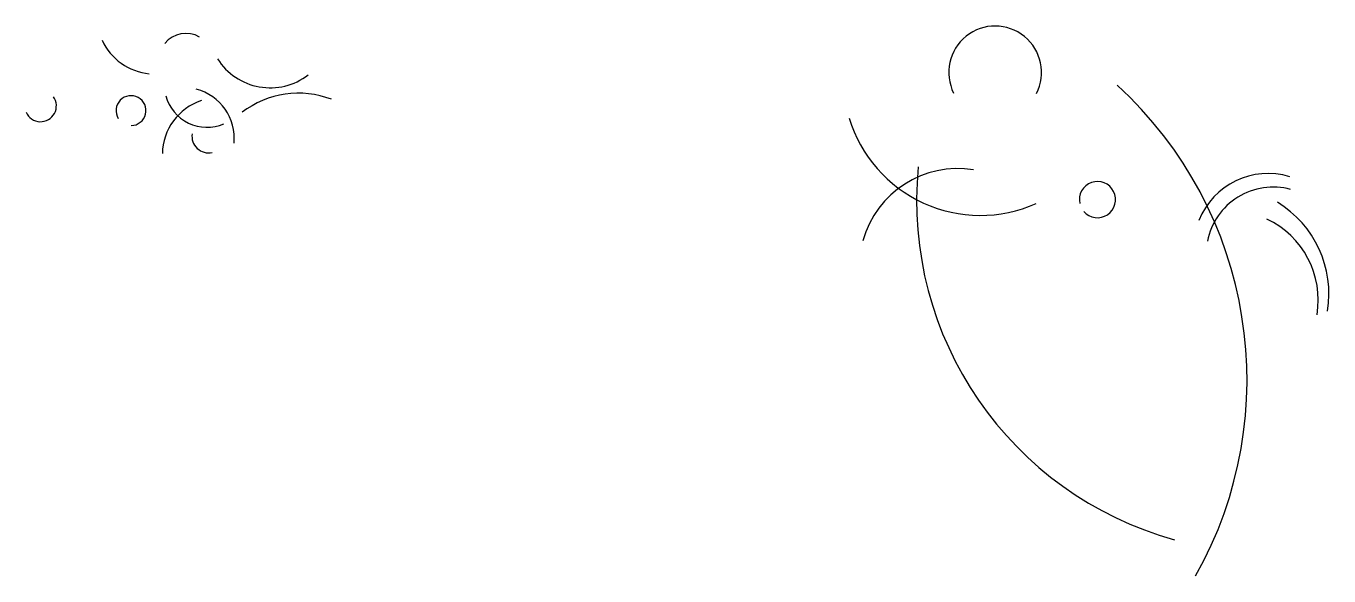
# Model space of a CAD drawing. Header units: inches. Extents: x 876 to 4372, y 692 to 2168.
import ezdxf

# ---------------------------------------------------------------- set-up
doc = ezdxf.new("R2010")
doc.units = ezdxf.units.IN
doc.header["$MEASUREMENT"] = 0

msp = doc.modelspace()

# ---------------------------------------------------------------- linework, layer by layer
for centre, radius, start, end in [((3476.3, 2043.3), 124.4, 332.8579, 206.576), ((1305.2, 2073.1), 74.6, 60.8731, 139.8546), ((1531.2, 2169.7), 167.7, 212.5572, 307.3855), ((1298.7, 1866.2), 136.2, 354.5328, 75.5357), ((3080, 1218), 1072.2, 330.6222, 47.5426), ((914.9, 1953.5), 42.5, 203.9882, 35.3392), ((1157.7, 1940.7), 40.1, 270.9757, 211.0748), ((1393.8, 1823.2), 151.9, 108.1767, 179.2239), ((1361.5, 2010), 114.1, 195.0231, 293.245), ((1607.2, 1737.5), 249.9, 69.1664, 127.3466), ((3436.4, 2026.9), 367.3, 196.8098, 294.0974), ((1366.1, 1872.3), 45, 172.1558, 281.6107), ((3375.7, 1521.7), 263.4, 80.604, 164.6494), ((4208.3, 1697.9), 942.5, 174.4257, 254.589), ((3750.9, 1701.9), 48.6, 220.8777, 192.1449), ((4208.5, 1573.1), 198.9, 72.9447, 158.5455), ((4222.3, 1556), 179.6, 74.8145, 168.928), ((4084.1, 1448.8), 288, 350.8341, 58.6218), ((4101.7, 1431.6), 241.7, 350.815, 64.5487)]:
    msp.add_arc(centre, radius, start, end)
at = {"color": 2}
msp.add_arc((1221.8, 2195), 156.1, 204.8537, 264.4534, dxfattribs=at)

doc.saveas('drawing.dxf')
